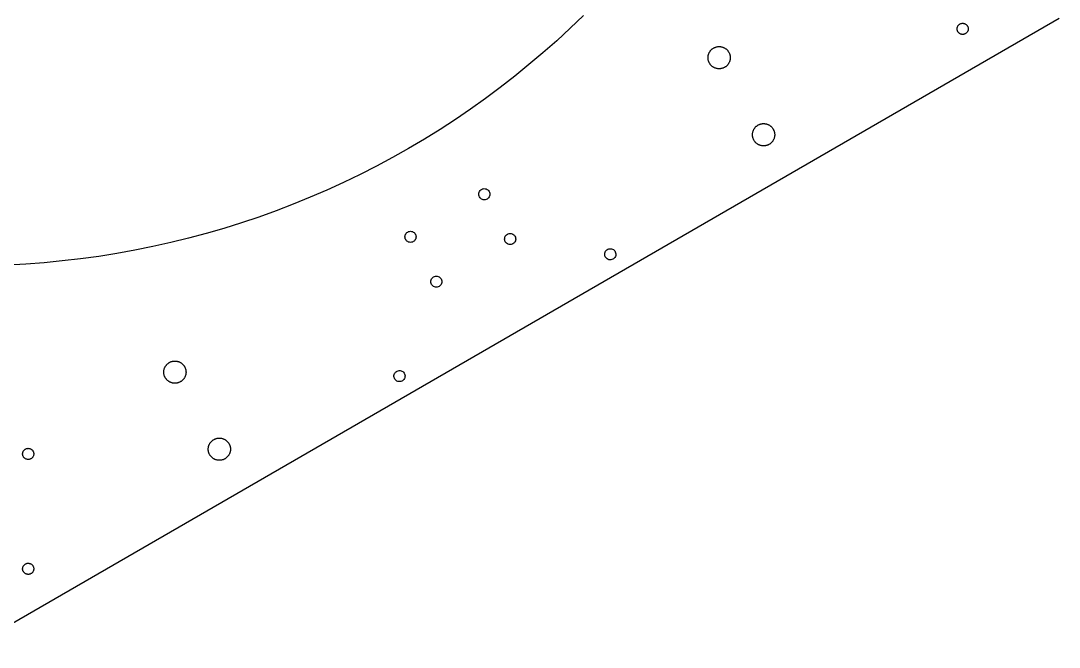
# Model space of a CAD drawing. Header units: metres. Extents: x 0 to 588, y -339 to 339.
# Drawn here: x 307.3 to 587.7, y -339.3 to -170.3 of the extents above; entities that cross this region are included whole.
import ezdxf

# ---------------------------------------------------------------- set-up
doc = ezdxf.new("R2010")
doc.units = ezdxf.units.M

msp = doc.modelspace()

# ---------------------------------------------------------------- linework, layer by layer
for p, q in [((293.835, -339.292), (587.671, -169.646)), ((459.243, -168.909), (455.67, -172.336)), ((561.326, -171.022), (561.45, -171.004)), ((561.45, -171.004), (561.576, -170.996)), ((561.576, -170.996), (561.701, -170.999)), ((561.701, -170.999), (561.826, -171.012)), ((455.67, -172.336), (452.025, -175.687)), ((560.107, -172.527), (560.11, -172.402)), ((560.112, -172.621), (560.107, -172.527)), ((560.11, -172.402), (560.123, -172.277)), ((560.128, -172.746), (560.112, -172.621)), ((560.123, -172.277), (560.147, -172.153)), ((560.147, -172.838), (560.128, -172.746)), ((560.147, -172.153), (560.181, -172.032)), ((560.181, -172.959), (560.147, -172.838)), ((560.181, -172.032), (560.224, -171.915)), ((560.224, -173.077), (560.181, -172.959)), ((560.224, -171.915), (560.278, -171.801)), ((560.278, -173.191), (560.224, -173.077)), ((560.278, -171.801), (560.341, -171.692)), ((560.341, -173.3), (560.278, -173.191)), ((560.341, -171.692), (560.412, -171.589)), ((560.394, -173.378), (560.341, -173.3)), ((560.472, -173.476), (560.394, -173.378)), ((560.412, -171.589), (560.472, -171.516)), ((560.472, -171.516), (560.558, -171.424)), ((560.558, -173.568), (560.472, -173.476)), ((560.558, -171.424), (560.651, -171.34)), ((560.651, -173.652), (560.558, -173.568)), ((560.651, -171.34), (560.751, -171.264)), ((560.751, -173.728), (560.651, -173.652)), ((560.751, -171.264), (560.857, -171.197)), ((560.83, -173.779), (560.751, -173.728)), ((560.94, -173.839), (560.83, -173.779)), ((560.857, -171.197), (560.968, -171.139)), ((560.968, -171.139), (561.084, -171.09)), ((561.084, -171.09), (561.204, -171.051)), ((561.204, -171.051), (561.326, -171.022)), ((561.826, -171.012), (561.95, -171.036)), ((561.95, -171.036), (562.071, -171.069)), ((562.071, -171.069), (562.188, -171.113)), ((562.188, -171.113), (562.302, -171.167)), ((562.302, -171.167), (562.411, -171.229)), ((562.411, -173.762), (562.302, -173.825)), ((562.411, -171.229), (562.514, -171.301)), ((562.514, -173.691), (562.411, -173.762)), ((562.514, -171.301), (562.611, -171.381)), ((562.587, -173.631), (562.514, -173.691)), ((562.679, -173.545), (562.587, -173.631)), ((562.611, -171.381), (562.701, -171.469)), ((562.763, -173.452), (562.679, -173.545)), ((562.701, -171.469), (562.783, -171.564)), ((562.839, -173.352), (562.763, -173.452)), ((562.783, -171.564), (562.839, -171.64)), ((562.839, -171.64), (562.906, -171.746)), ((562.906, -173.246), (562.839, -173.352)), ((562.906, -171.746), (562.964, -171.857)), ((562.964, -173.135), (562.906, -173.246)), ((562.964, -171.857), (563.013, -171.973)), ((563.013, -173.019), (562.964, -173.135)), ((563.013, -171.973), (563.052, -172.093)), ((563.052, -172.899), (563.013, -173.019)), ((563.052, -172.093), (563.081, -172.215)), ((563.081, -172.777), (563.052, -172.899)), ((563.081, -172.215), (563.099, -172.339)), ((563.095, -172.684), (563.081, -172.777)), ((563.106, -172.559), (563.095, -172.684)), ((563.099, -172.339), (563.106, -172.433)), ((563.106, -172.433), (563.106, -172.559)), ((452.025, -175.687), (448.311, -178.962)), ((561.055, -173.891), (560.94, -173.839)), ((561.174, -173.932), (561.055, -173.891)), ((561.295, -173.963), (561.174, -173.932)), ((561.419, -173.984), (561.295, -173.963)), ((561.544, -173.995), (561.419, -173.984)), ((561.67, -173.995), (561.544, -173.995)), ((561.701, -173.993), (561.67, -173.995)), ((561.826, -173.98), (561.701, -173.993)), ((561.95, -173.956), (561.826, -173.98)), ((562.071, -173.923), (561.95, -173.956)), ((562.188, -173.879), (562.071, -173.923)), ((562.302, -173.825), (562.188, -173.879)), ((448.311, -178.962), (444.529, -182.157)), ((492.973, -179.468), (493.009, -179.347)), ((493.009, -179.347), (493.05, -179.229)), ((493.05, -179.229), (493.096, -179.112)), ((493.096, -179.112), (493.148, -178.997)), ((493.148, -178.997), (493.203, -178.884)), ((493.203, -178.884), (493.264, -178.774)), ((493.264, -178.774), (493.329, -178.667)), ((493.329, -178.667), (493.399, -178.562)), ((493.399, -178.562), (493.472, -178.461)), ((493.472, -178.461), (493.55, -178.362)), ((493.55, -178.362), (493.633, -178.267)), ((493.633, -178.267), (493.719, -178.175)), ((493.719, -178.175), (493.808, -178.087)), ((493.808, -178.087), (493.902, -178.003)), ((493.902, -178.003), (493.999, -177.923)), ((493.999, -177.923), (494.099, -177.847)), ((494.099, -177.847), (494.202, -177.776)), ((494.202, -177.776), (494.308, -177.708)), ((494.308, -177.708), (494.417, -177.645)), ((494.417, -177.645), (494.528, -177.587)), ((494.528, -177.587), (494.642, -177.534)), ((494.642, -177.534), (494.758, -177.485)), ((494.758, -177.485), (494.875, -177.441)), ((494.875, -177.441), (494.995, -177.402)), ((494.995, -177.402), (495.116, -177.369)), ((495.116, -177.369), (495.238, -177.34)), ((495.238, -177.34), (495.362, -177.316)), ((495.362, -177.316), (495.486, -177.298)), ((495.486, -177.298), (495.611, -177.285)), ((495.611, -177.285), (495.736, -177.277)), ((495.736, -177.277), (495.862, -177.274)), ((495.862, -177.274), (495.988, -177.277)), ((495.988, -177.277), (496.113, -177.285)), ((496.113, -177.285), (496.238, -177.298)), ((496.238, -177.298), (496.362, -177.316)), ((496.362, -177.316), (496.486, -177.34)), ((496.486, -177.34), (496.608, -177.369)), ((496.608, -177.369), (496.729, -177.402)), ((496.729, -177.402), (496.849, -177.441)), ((496.849, -177.441), (496.966, -177.485)), ((496.966, -177.485), (497.082, -177.534)), ((497.082, -177.534), (497.196, -177.587)), ((497.196, -177.587), (497.307, -177.645)), ((497.307, -177.645), (497.416, -177.708)), ((497.416, -177.708), (497.522, -177.776)), ((497.522, -177.776), (497.625, -177.847)), ((497.625, -177.847), (497.725, -177.923)), ((497.725, -177.923), (497.822, -178.003)), ((497.822, -178.003), (497.916, -178.087)), ((497.916, -178.087), (498.005, -178.175)), ((498.005, -178.175), (498.091, -178.267)), ((498.091, -178.267), (498.174, -178.362)), ((498.174, -178.362), (498.252, -178.461)), ((498.252, -178.461), (498.325, -178.562)), ((498.325, -178.562), (498.395, -178.667)), ((498.395, -178.667), (498.46, -178.774)), ((498.46, -178.774), (498.521, -178.884)), ((498.521, -178.884), (498.577, -178.997)), ((498.577, -178.997), (498.628, -179.112)), ((498.628, -179.112), (498.674, -179.229)), ((498.674, -179.229), (498.715, -179.347)), ((498.715, -179.347), (498.752, -179.468)), ((444.529, -182.157), (440.681, -185.273)), ((492.863, -180.212), (492.868, -180.086)), ((492.863, -180.337), (492.863, -180.212)), ((492.868, -180.463), (492.863, -180.337)), ((492.868, -180.086), (492.878, -179.961)), ((492.878, -180.588), (492.868, -180.463)), ((492.878, -179.961), (492.894, -179.836)), ((492.894, -180.713), (492.878, -180.588)), ((492.894, -179.836), (492.915, -179.712)), ((492.915, -180.836), (492.894, -180.713)), ((492.915, -179.712), (492.941, -179.589)), ((492.941, -180.959), (492.915, -180.836)), ((492.941, -179.589), (492.973, -179.468)), ((492.973, -181.081), (492.941, -180.959)), ((493.009, -181.201), (492.973, -181.081)), ((493.05, -181.32), (493.009, -181.201)), ((493.096, -181.437), (493.05, -181.32)), ((493.148, -181.552), (493.096, -181.437)), ((493.203, -181.664), (493.148, -181.552)), ((493.264, -181.774), (493.203, -181.664)), ((493.329, -181.882), (493.264, -181.774)), ((493.399, -181.986), (493.329, -181.882)), ((493.472, -182.088), (493.399, -181.986)), ((493.55, -182.187), (493.472, -182.088)), ((493.633, -182.282), (493.55, -182.187)), ((498.174, -182.187), (498.091, -182.282)), ((498.252, -182.088), (498.174, -182.187)), ((498.325, -181.986), (498.252, -182.088)), ((498.395, -181.882), (498.325, -181.986)), ((498.46, -181.774), (498.395, -181.882)), ((498.521, -181.664), (498.46, -181.774)), ((498.577, -181.552), (498.521, -181.664)), ((498.628, -181.437), (498.577, -181.552)), ((498.674, -181.32), (498.628, -181.437)), ((498.715, -181.201), (498.674, -181.32)), ((498.752, -181.081), (498.715, -181.201)), ((498.752, -179.468), (498.783, -179.589)), ((498.783, -180.959), (498.752, -181.081)), ((498.783, -179.589), (498.809, -179.712)), ((498.809, -180.836), (498.783, -180.959)), ((498.809, -179.712), (498.83, -179.836)), ((498.83, -180.713), (498.809, -180.836)), ((498.83, -179.836), (498.846, -179.961)), ((498.846, -180.588), (498.83, -180.713)), ((498.846, -179.961), (498.856, -180.086)), ((498.856, -180.463), (498.846, -180.588)), ((498.856, -180.086), (498.861, -180.212)), ((498.861, -180.337), (498.856, -180.463)), ((498.861, -180.212), (498.861, -180.337)), ((493.719, -182.373), (493.633, -182.282)), ((493.808, -182.461), (493.719, -182.373)), ((493.902, -182.545), (493.808, -182.461)), ((493.999, -182.625), (493.902, -182.545)), ((494.099, -182.701), (493.999, -182.625)), ((494.202, -182.773), (494.099, -182.701)), ((494.308, -182.84), (494.202, -182.773)), ((494.417, -182.903), (494.308, -182.84)), ((494.528, -182.961), (494.417, -182.903)), ((494.642, -183.015), (494.528, -182.961)), ((494.758, -183.064), (494.642, -183.015)), ((494.875, -183.107), (494.758, -183.064)), ((494.995, -183.146), (494.875, -183.107)), ((495.116, -183.18), (494.995, -183.146)), ((495.238, -183.209), (495.116, -183.18)), ((495.362, -183.232), (495.238, -183.209)), ((495.486, -183.251), (495.362, -183.232)), ((495.611, -183.264), (495.486, -183.251)), ((495.736, -183.272), (495.611, -183.264)), ((495.862, -183.274), (495.736, -183.272)), ((495.988, -183.272), (495.862, -183.274)), ((496.113, -183.264), (495.988, -183.272)), ((496.238, -183.251), (496.113, -183.264)), ((496.362, -183.232), (496.238, -183.251)), ((496.486, -183.209), (496.362, -183.232)), ((496.608, -183.18), (496.486, -183.209)), ((496.729, -183.146), (496.608, -183.18)), ((496.849, -183.107), (496.729, -183.146)), ((496.966, -183.064), (496.849, -183.107)), ((497.082, -183.015), (496.966, -183.064)), ((497.196, -182.961), (497.082, -183.015)), ((497.307, -182.903), (497.196, -182.961)), ((497.416, -182.84), (497.307, -182.903)), ((497.522, -182.773), (497.416, -182.84)), ((497.625, -182.701), (497.522, -182.773)), ((497.725, -182.625), (497.625, -182.701)), ((497.822, -182.545), (497.725, -182.625)), ((497.916, -182.461), (497.822, -182.545)), ((498.005, -182.373), (497.916, -182.461)), ((498.091, -182.282), (498.005, -182.373)), ((440.681, -185.273), (436.769, -188.308)), ((436.769, -188.308), (432.794, -191.26)), ((432.794, -191.26), (428.758, -194.128)), ((428.758, -194.128), (424.663, -196.911)), ((424.663, -196.911), (420.51, -199.608)), ((505.633, -199.052), (505.719, -198.96)), ((505.719, -198.96), (505.808, -198.872)), ((505.808, -198.872), (505.902, -198.788)), ((505.902, -198.788), (505.999, -198.708)), ((505.999, -198.708), (506.099, -198.632)), ((506.099, -198.632), (506.202, -198.56)), ((506.202, -198.56), (506.308, -198.493)), ((506.308, -198.493), (506.417, -198.43)), ((506.417, -198.43), (506.528, -198.372)), ((506.528, -198.372), (506.642, -198.318)), ((506.642, -198.318), (506.758, -198.27)), ((506.758, -198.27), (506.875, -198.226)), ((506.875, -198.226), (506.995, -198.187)), ((506.995, -198.187), (507.116, -198.153)), ((507.116, -198.153), (507.238, -198.124)), ((507.238, -198.124), (507.362, -198.101)), ((507.362, -198.101), (507.486, -198.083)), ((507.486, -198.083), (507.611, -198.069)), ((507.611, -198.069), (507.736, -198.062)), ((507.736, -198.062), (507.862, -198.059)), ((507.862, -198.059), (507.988, -198.062)), ((507.988, -198.062), (508.113, -198.069)), ((508.113, -198.069), (508.238, -198.083)), ((508.238, -198.083), (508.362, -198.101)), ((508.362, -198.101), (508.486, -198.124)), ((508.486, -198.124), (508.608, -198.153)), ((508.608, -198.153), (508.729, -198.187)), ((508.729, -198.187), (508.849, -198.226)), ((508.849, -198.226), (508.966, -198.27)), ((508.966, -198.27), (509.082, -198.318)), ((509.082, -198.318), (509.196, -198.372)), ((509.196, -198.372), (509.307, -198.43)), ((509.307, -198.43), (509.416, -198.493)), ((509.416, -198.493), (509.522, -198.56)), ((509.522, -198.56), (509.625, -198.632)), ((509.625, -198.632), (509.725, -198.708)), ((509.725, -198.708), (509.822, -198.788)), ((509.822, -198.788), (509.916, -198.872)), ((509.916, -198.872), (510.005, -198.96)), ((510.005, -198.96), (510.091, -199.052)), ((420.51, -199.608), (416.302, -202.217)), ((504.863, -200.996), (504.868, -200.871)), ((504.863, -201.122), (504.863, -200.996)), ((504.868, -201.247), (504.863, -201.122)), ((504.868, -200.871), (504.878, -200.745)), ((504.878, -201.373), (504.868, -201.247)), ((504.878, -200.745), (504.894, -200.621)), ((504.894, -201.497), (504.878, -201.373)), ((504.894, -200.621), (504.915, -200.497)), ((504.915, -201.621), (504.894, -201.497)), ((504.915, -200.497), (504.941, -200.374)), ((504.941, -201.744), (504.915, -201.621)), ((504.941, -200.374), (504.973, -200.252)), ((504.973, -201.866), (504.941, -201.744)), ((504.973, -200.252), (505.009, -200.132)), ((505.009, -200.132), (505.05, -200.013)), ((505.05, -200.013), (505.096, -199.896)), ((505.096, -199.896), (505.148, -199.782)), ((505.148, -199.782), (505.203, -199.669)), ((505.203, -199.669), (505.264, -199.559)), ((505.264, -199.559), (505.329, -199.451)), ((505.329, -199.451), (505.399, -199.347)), ((505.399, -199.347), (505.472, -199.245)), ((505.472, -199.245), (505.55, -199.147)), ((505.55, -199.147), (505.633, -199.052)), ((510.091, -199.052), (510.174, -199.147)), ((510.174, -199.147), (510.252, -199.245)), ((510.252, -199.245), (510.325, -199.347)), ((510.325, -199.347), (510.395, -199.451)), ((510.395, -199.451), (510.46, -199.559)), ((510.46, -199.559), (510.521, -199.669)), ((510.521, -199.669), (510.577, -199.782)), ((510.577, -199.782), (510.628, -199.896)), ((510.628, -199.896), (510.674, -200.013)), ((510.674, -200.013), (510.715, -200.132)), ((510.715, -200.132), (510.752, -200.252)), ((510.752, -200.252), (510.783, -200.374)), ((510.783, -201.744), (510.752, -201.866)), ((510.783, -200.374), (510.809, -200.497)), ((510.809, -201.621), (510.783, -201.744)), ((510.809, -200.497), (510.83, -200.621)), ((510.83, -201.497), (510.809, -201.621)), ((510.83, -200.621), (510.846, -200.745)), ((510.846, -201.373), (510.83, -201.497)), ((510.846, -200.745), (510.856, -200.871)), ((510.856, -201.247), (510.846, -201.373)), ((510.856, -200.871), (510.861, -200.996)), ((510.861, -201.122), (510.856, -201.247)), ((510.861, -200.996), (510.861, -201.122)), ((416.302, -202.217), (412.041, -204.737)), ((505.009, -201.986), (504.973, -201.866)), ((505.05, -202.105), (505.009, -201.986)), ((505.096, -202.221), (505.05, -202.105)), ((505.148, -202.336), (505.096, -202.221)), ((505.203, -202.449), (505.148, -202.336)), ((505.264, -202.559), (505.203, -202.449)), ((505.329, -202.666), (505.264, -202.559)), ((505.399, -202.771), (505.329, -202.666)), ((505.472, -202.873), (505.399, -202.771)), ((505.55, -202.971), (505.472, -202.873)), ((505.633, -203.066), (505.55, -202.971)), ((505.719, -203.158), (505.633, -203.066)), ((505.808, -203.246), (505.719, -203.158)), ((505.902, -203.33), (505.808, -203.246)), ((505.999, -203.41), (505.902, -203.33)), ((506.099, -203.486), (505.999, -203.41)), ((506.202, -203.558), (506.099, -203.486)), ((506.308, -203.625), (506.202, -203.558)), ((506.417, -203.688), (506.308, -203.625)), ((506.528, -203.746), (506.417, -203.688)), ((506.642, -203.8), (506.528, -203.746)), ((506.758, -203.848), (506.642, -203.8)), ((506.875, -203.892), (506.758, -203.848)), ((506.995, -203.931), (506.875, -203.892)), ((507.116, -203.965), (506.995, -203.931)), ((507.238, -203.993), (507.116, -203.965)), ((507.362, -204.017), (507.238, -203.993)), ((507.486, -204.035), (507.362, -204.017)), ((507.611, -204.048), (507.486, -204.035)), ((507.736, -204.056), (507.611, -204.048)), ((507.862, -204.059), (507.736, -204.056)), ((507.988, -204.056), (507.862, -204.059)), ((508.113, -204.048), (507.988, -204.056)), ((508.238, -204.035), (508.113, -204.048)), ((508.362, -204.017), (508.238, -204.035)), ((508.486, -203.993), (508.362, -204.017)), ((508.608, -203.965), (508.486, -203.993)), ((508.729, -203.931), (508.608, -203.965)), ((508.849, -203.892), (508.729, -203.931)), ((508.966, -203.848), (508.849, -203.892)), ((509.082, -203.8), (508.966, -203.848)), ((509.196, -203.746), (509.082, -203.8)), ((509.307, -203.688), (509.196, -203.746)), ((509.416, -203.625), (509.307, -203.688)), ((509.522, -203.558), (509.416, -203.625)), ((509.625, -203.486), (509.522, -203.558)), ((509.725, -203.41), (509.625, -203.486)), ((509.822, -203.33), (509.725, -203.41)), ((509.916, -203.246), (509.822, -203.33)), ((510.005, -203.158), (509.916, -203.246)), ((510.091, -203.066), (510.005, -203.158)), ((510.174, -202.971), (510.091, -203.066)), ((510.252, -202.873), (510.174, -202.971)), ((510.325, -202.771), (510.252, -202.873)), ((510.395, -202.666), (510.325, -202.771)), ((510.46, -202.559), (510.395, -202.666)), ((510.521, -202.449), (510.46, -202.559)), ((510.577, -202.336), (510.521, -202.449)), ((510.628, -202.221), (510.577, -202.336)), ((510.674, -202.105), (510.628, -202.221)), ((510.715, -201.986), (510.674, -202.105)), ((510.752, -201.866), (510.715, -201.986)), ((407.727, -207.168), (403.363, -209.508)), ((412.041, -204.737), (407.727, -207.168)), ((403.363, -209.508), (398.952, -211.756)), ((398.952, -211.756), (394.494, -213.911)), ((394.494, -213.911), (389.992, -215.972)), ((431.493, -215.951), (431.707, -215.801)), ((431.707, -215.801), (431.944, -215.691)), ((431.944, -215.691), (432.197, -215.623)), ((432.197, -215.623), (432.457, -215.6)), ((432.457, -215.6), (432.718, -215.623)), ((432.718, -215.623), (432.97, -215.691)), ((432.97, -215.691), (433.207, -215.801)), ((433.207, -215.801), (433.422, -215.951)), ((385.448, -217.938), (380.864, -219.809)), ((389.992, -215.972), (385.448, -217.938)), ((430.957, -217.1), (430.98, -216.84)), ((430.98, -217.361), (430.957, -217.1)), ((430.98, -216.84), (431.048, -216.587)), ((431.048, -217.613), (430.98, -217.361)), ((431.048, -216.587), (431.158, -216.35)), ((431.158, -217.85), (431.048, -217.613)), ((431.158, -216.35), (431.308, -216.136)), ((431.308, -218.065), (431.158, -217.85)), ((431.308, -216.136), (431.493, -215.951)), ((431.493, -218.249), (431.308, -218.065)), ((431.707, -218.399), (431.493, -218.249)), ((431.944, -218.51), (431.707, -218.399)), ((432.197, -218.578), (431.944, -218.51)), ((432.457, -218.6), (432.197, -218.578)), ((432.718, -218.578), (432.457, -218.6)), ((432.97, -218.51), (432.718, -218.578)), ((433.207, -218.399), (432.97, -218.51)), ((433.422, -218.249), (433.207, -218.399)), ((433.422, -215.951), (433.607, -216.136)), ((433.607, -218.065), (433.422, -218.249)), ((433.607, -216.136), (433.757, -216.35)), ((433.757, -217.85), (433.607, -218.065)), ((433.757, -216.35), (433.867, -216.587)), ((433.867, -217.613), (433.757, -217.85)), ((433.867, -216.587), (433.935, -216.84)), ((433.935, -217.361), (433.867, -217.613)), ((433.935, -216.84), (433.957, -217.1)), ((433.957, -217.1), (433.935, -217.361)), ((380.864, -219.809), (376.242, -221.583)), ((371.583, -223.26), (366.89, -224.84)), ((376.242, -221.583), (371.583, -223.26)), ((362.166, -226.32), (357.411, -227.702)), ((366.89, -224.84), (362.166, -226.32)), ((352.628, -228.983), (347.82, -230.164)), ((357.411, -227.702), (352.628, -228.983)), ((411.039, -228.6), (411.062, -228.34)), ((411.062, -228.861), (411.039, -228.6)), ((411.062, -228.34), (411.129, -228.087)), ((411.129, -229.113), (411.062, -228.861)), ((411.129, -228.087), (411.24, -227.85)), ((411.24, -229.35), (411.129, -229.113)), ((411.24, -227.85), (411.39, -227.636)), ((411.39, -229.565), (411.24, -229.35)), ((411.39, -227.636), (411.575, -227.451)), ((411.575, -229.749), (411.39, -229.565)), ((411.575, -227.451), (411.789, -227.301)), ((411.789, -229.899), (411.575, -229.749)), ((411.789, -227.301), (412.026, -227.191)), ((412.026, -227.191), (412.278, -227.123)), ((412.278, -227.123), (412.539, -227.1)), ((412.539, -227.1), (412.799, -227.123)), ((412.799, -227.123), (413.052, -227.191)), ((413.052, -227.191), (413.289, -227.301)), ((413.289, -227.301), (413.503, -227.451)), ((413.503, -229.749), (413.289, -229.899)), ((413.503, -227.451), (413.688, -227.636)), ((413.688, -229.565), (413.503, -229.749)), ((413.688, -227.636), (413.838, -227.85)), ((413.838, -229.35), (413.688, -229.565)), ((413.838, -227.85), (413.948, -228.087)), ((413.948, -229.113), (413.838, -229.35)), ((413.948, -228.087), (414.016, -228.34)), ((414.016, -228.861), (413.948, -229.113)), ((414.016, -228.34), (414.039, -228.6)), ((414.039, -228.6), (414.016, -228.861)), ((437.942, -229.199), (437.965, -228.938)), ((437.965, -229.459), (437.942, -229.199)), ((437.965, -228.938), (438.033, -228.686)), ((438.033, -229.712), (437.965, -229.459)), ((438.033, -228.686), (438.143, -228.449)), ((438.143, -229.949), (438.033, -229.712)), ((438.143, -228.449), (438.293, -228.235)), ((438.293, -228.235), (438.478, -228.05)), ((438.478, -228.05), (438.692, -227.9)), ((438.692, -227.9), (438.929, -227.789)), ((438.929, -227.789), (439.182, -227.722)), ((439.182, -227.722), (439.442, -227.699)), ((439.442, -227.699), (439.703, -227.722)), ((439.703, -227.722), (439.955, -227.789)), ((439.955, -227.789), (440.192, -227.9)), ((440.192, -227.9), (440.407, -228.05)), ((440.407, -228.05), (440.592, -228.235)), ((440.592, -228.235), (440.741, -228.449)), ((440.741, -228.449), (440.852, -228.686)), ((440.852, -229.712), (440.741, -229.949)), ((440.852, -228.686), (440.92, -228.938)), ((440.92, -229.459), (440.852, -229.712)), ((440.92, -228.938), (440.942, -229.199)), ((440.942, -229.199), (440.92, -229.459)), ((338.134, -232.223), (333.261, -233.1)), ((342.988, -231.244), (338.134, -232.223)), ((347.82, -230.164), (342.988, -231.244)), ((412.026, -230.01), (411.789, -229.899)), ((412.278, -230.078), (412.026, -230.01)), ((412.539, -230.1), (412.278, -230.078)), ((412.799, -230.078), (412.539, -230.1)), ((413.052, -230.01), (412.799, -230.078)), ((413.289, -229.899), (413.052, -230.01)), ((438.293, -230.163), (438.143, -229.949)), ((438.478, -230.348), (438.293, -230.163)), ((438.692, -230.498), (438.478, -230.348)), ((438.929, -230.608), (438.692, -230.498)), ((439.182, -230.676), (438.929, -230.608)), ((439.442, -230.699), (439.182, -230.676)), ((439.703, -230.676), (439.442, -230.699)), ((439.955, -230.608), (439.703, -230.676)), ((440.192, -230.498), (439.955, -230.608)), ((440.407, -230.348), (440.192, -230.498)), ((440.592, -230.163), (440.407, -230.348)), ((440.741, -229.949), (440.592, -230.163)), ((465.099, -232.71), (465.223, -232.48)), ((465.223, -232.48), (465.386, -232.275)), ((465.386, -232.275), (465.582, -232.102)), ((465.582, -232.102), (465.805, -231.965)), ((465.805, -231.965), (466.048, -231.87)), ((466.048, -231.87), (466.304, -231.817)), ((466.304, -231.817), (466.566, -231.811)), ((466.566, -231.811), (466.824, -231.849)), ((466.824, -231.849), (467.072, -231.932)), ((467.072, -231.932), (467.302, -232.057)), ((467.302, -232.057), (467.507, -232.22)), ((467.507, -232.22), (467.68, -232.416)), ((467.68, -232.416), (467.816, -232.638)), ((467.816, -232.638), (467.912, -232.882)), ((318.547, -235.115), (313.618, -235.581)), ((323.466, -234.546), (318.547, -235.115)), ((328.371, -233.874), (323.466, -234.546)), ((333.261, -233.1), (328.371, -233.874)), ((464.977, -233.216), (465.016, -232.958)), ((464.984, -233.478), (464.977, -233.216)), ((465.036, -233.734), (464.984, -233.478)), ((465.016, -232.958), (465.099, -232.71)), ((465.132, -233.977), (465.036, -233.734)), ((465.268, -234.2), (465.132, -233.977)), ((465.442, -234.396), (465.268, -234.2)), ((465.646, -234.559), (465.442, -234.396)), ((465.876, -234.683), (465.646, -234.559)), ((466.124, -234.766), (465.876, -234.683)), ((466.383, -234.805), (466.124, -234.766)), ((466.644, -234.798), (466.383, -234.805)), ((466.9, -234.746), (466.644, -234.798)), ((467.143, -234.65), (466.9, -234.746)), ((467.366, -234.514), (467.143, -234.65)), ((467.562, -234.34), (467.366, -234.514)), ((467.725, -234.136), (467.562, -234.34)), ((467.85, -233.906), (467.725, -234.136)), ((467.933, -233.658), (467.85, -233.906)), ((467.912, -232.882), (467.964, -233.138)), ((467.971, -233.399), (467.933, -233.658)), ((467.964, -233.138), (467.971, -233.399)), ((308.68, -235.944), (303.735, -236.203)), ((313.618, -235.581), (308.68, -235.944)), ((418.024, -240.699), (418.047, -240.438)), ((418.047, -240.959), (418.024, -240.699)), ((418.047, -240.438), (418.114, -240.186)), ((418.114, -241.212), (418.047, -240.959)), ((418.114, -240.186), (418.225, -239.949)), ((418.225, -239.949), (418.375, -239.735)), ((418.375, -239.735), (418.56, -239.55)), ((418.56, -239.55), (418.774, -239.4)), ((418.774, -239.4), (419.011, -239.289)), ((419.011, -239.289), (419.263, -239.222)), ((419.263, -239.222), (419.524, -239.199)), ((419.524, -239.199), (419.784, -239.222)), ((419.784, -239.222), (420.037, -239.289)), ((420.037, -239.289), (420.274, -239.4)), ((420.274, -239.4), (420.488, -239.55)), ((420.488, -239.55), (420.673, -239.735)), ((420.673, -239.735), (420.823, -239.949)), ((420.823, -239.949), (420.933, -240.186)), ((420.933, -240.186), (421.001, -240.438)), ((421.001, -240.959), (420.933, -241.212)), ((421.001, -240.438), (421.024, -240.699)), ((421.024, -240.699), (421.001, -240.959)), ((418.225, -241.449), (418.114, -241.212)), ((418.375, -241.663), (418.225, -241.449)), ((418.56, -241.848), (418.375, -241.663)), ((418.774, -241.998), (418.56, -241.848)), ((419.011, -242.108), (418.774, -241.998)), ((419.263, -242.176), (419.011, -242.108)), ((419.524, -242.199), (419.263, -242.176)), ((419.784, -242.176), (419.524, -242.199)), ((420.037, -242.108), (419.784, -242.176)), ((420.274, -241.998), (420.037, -242.108)), ((420.488, -241.848), (420.274, -241.998)), ((420.673, -241.663), (420.488, -241.848)), ((420.823, -241.449), (420.673, -241.663)), ((420.933, -241.212), (420.823, -241.449)), ((346.346, -263.597), (346.411, -263.49)), ((346.411, -263.49), (346.481, -263.385)), ((346.481, -263.385), (346.555, -263.284)), ((346.555, -263.284), (346.633, -263.185)), ((346.633, -263.185), (346.715, -263.09)), ((346.715, -263.09), (346.801, -262.998)), ((346.801, -262.998), (346.891, -262.91)), ((346.891, -262.91), (346.984, -262.826)), ((346.984, -262.826), (347.081, -262.746)), ((347.081, -262.746), (347.181, -262.67)), ((347.181, -262.67), (347.284, -262.599)), ((347.284, -262.599), (347.39, -262.531)), ((347.39, -262.531), (347.499, -262.468)), ((347.499, -262.468), (347.61, -262.41)), ((347.61, -262.41), (347.724, -262.357)), ((347.724, -262.357), (347.84, -262.308)), ((347.84, -262.308), (347.958, -262.264)), ((347.958, -262.264), (348.077, -262.225)), ((348.077, -262.225), (348.198, -262.192)), ((348.198, -262.192), (348.321, -262.163)), ((348.321, -262.163), (348.444, -262.139)), ((348.444, -262.139), (348.568, -262.121)), ((348.568, -262.121), (348.693, -262.108)), ((348.693, -262.108), (348.819, -262.1)), ((348.819, -262.1), (348.944, -262.097)), ((348.944, -262.097), (349.07, -262.1)), ((349.07, -262.1), (349.195, -262.108)), ((349.195, -262.108), (349.32, -262.121)), ((349.32, -262.121), (349.445, -262.139)), ((349.445, -262.139), (349.568, -262.163)), ((349.568, -262.163), (349.69, -262.192)), ((349.69, -262.192), (349.811, -262.225)), ((349.811, -262.225), (349.931, -262.264)), ((349.931, -262.264), (350.049, -262.308)), ((350.049, -262.308), (350.165, -262.357)), ((350.165, -262.357), (350.278, -262.41)), ((350.278, -262.41), (350.39, -262.468)), ((350.39, -262.468), (350.498, -262.531)), ((350.498, -262.531), (350.604, -262.599)), ((350.604, -262.599), (350.708, -262.67)), ((350.708, -262.67), (350.808, -262.746)), ((350.808, -262.746), (350.905, -262.826)), ((350.905, -262.826), (350.998, -262.91)), ((350.998, -262.91), (351.088, -262.998)), ((351.088, -262.998), (351.174, -263.09)), ((351.174, -263.09), (351.256, -263.185)), ((351.256, -263.185), (351.334, -263.284)), ((351.334, -263.284), (351.408, -263.385)), ((351.408, -263.385), (351.477, -263.49)), ((351.477, -263.49), (351.542, -263.597)), ((345.945, -265.034), (345.95, -264.909)), ((345.945, -265.16), (345.945, -265.034)), ((345.95, -265.286), (345.945, -265.16)), ((345.95, -264.909), (345.961, -264.784)), ((345.961, -265.411), (345.95, -265.286)), ((345.961, -264.784), (345.976, -264.659)), ((345.976, -265.536), (345.961, -265.411)), ((345.976, -264.659), (345.997, -264.535)), ((345.997, -265.659), (345.976, -265.536)), ((345.997, -264.535), (346.024, -264.412)), ((346.024, -265.782), (345.997, -265.659)), ((346.024, -264.412), (346.055, -264.291)), ((346.055, -265.904), (346.024, -265.782)), ((346.055, -264.291), (346.091, -264.17)), ((346.091, -266.024), (346.055, -265.904)), ((346.091, -264.17), (346.132, -264.052)), ((346.132, -266.143), (346.091, -266.024)), ((346.132, -264.052), (346.179, -263.935)), ((346.179, -266.26), (346.132, -266.143)), ((346.179, -263.935), (346.23, -263.82)), ((346.23, -266.375), (346.179, -266.26)), ((346.23, -263.82), (346.286, -263.707)), ((346.286, -263.707), (346.346, -263.597)), ((351.542, -263.597), (351.603, -263.707)), ((351.603, -263.707), (351.659, -263.82)), ((351.659, -263.82), (351.71, -263.935)), ((351.71, -266.26), (351.659, -266.375)), ((351.71, -263.935), (351.756, -264.052)), ((351.756, -266.143), (351.71, -266.26)), ((351.756, -264.052), (351.797, -264.17)), ((351.797, -266.024), (351.756, -266.143)), ((351.797, -264.17), (351.834, -264.291)), ((351.834, -265.904), (351.797, -266.024)), ((351.834, -264.291), (351.865, -264.412)), ((351.865, -265.782), (351.834, -265.904)), ((351.865, -264.412), (351.891, -264.535)), ((351.891, -265.659), (351.865, -265.782)), ((351.891, -264.535), (351.912, -264.659)), ((351.912, -265.536), (351.891, -265.659)), ((351.912, -264.659), (351.928, -264.784)), ((351.928, -265.411), (351.912, -265.536)), ((351.928, -264.784), (351.938, -264.909)), ((351.938, -265.286), (351.928, -265.411)), ((351.938, -264.909), (351.944, -265.034)), ((351.944, -265.16), (351.938, -265.286)), ((351.944, -265.034), (351.944, -265.16)), ((408.069, -266.255), (408.076, -265.994)), ((408.108, -266.513), (408.069, -266.255)), ((408.076, -265.994), (408.128, -265.737)), ((408.128, -265.737), (408.224, -265.494)), ((408.224, -265.494), (408.361, -265.271)), ((408.361, -265.271), (408.534, -265.075)), ((408.534, -265.075), (408.739, -264.913)), ((408.739, -264.913), (408.968, -264.788)), ((408.968, -264.788), (409.216, -264.705)), ((409.216, -264.705), (409.475, -264.666)), ((409.475, -264.666), (409.736, -264.673)), ((409.736, -264.673), (409.993, -264.725)), ((409.993, -264.725), (410.236, -264.821)), ((410.236, -264.821), (410.459, -264.958)), ((410.459, -264.958), (410.655, -265.131)), ((410.655, -265.131), (410.817, -265.335)), ((410.817, -265.335), (410.942, -265.565)), ((410.942, -265.565), (411.025, -265.813)), ((411.025, -265.813), (411.064, -266.072)), ((411.064, -266.072), (411.057, -266.333)), ((346.286, -266.487), (346.23, -266.375)), ((346.346, -266.597), (346.286, -266.487)), ((346.411, -266.705), (346.346, -266.597)), ((346.481, -266.809), (346.411, -266.705)), ((346.555, -266.911), (346.481, -266.809)), ((346.633, -267.01), (346.555, -266.911)), ((346.715, -267.105), (346.633, -267.01)), ((346.801, -267.196), (346.715, -267.105)), ((346.891, -267.284), (346.801, -267.196)), ((346.984, -267.368), (346.891, -267.284)), ((347.081, -267.448), (346.984, -267.368)), ((347.181, -267.524), (347.081, -267.448)), ((347.284, -267.596), (347.181, -267.524)), ((347.39, -267.663), (347.284, -267.596)), ((347.499, -267.726), (347.39, -267.663)), ((347.61, -267.784), (347.499, -267.726)), ((347.724, -267.838), (347.61, -267.784)), ((347.84, -267.887), (347.724, -267.838)), ((347.958, -267.93), (347.84, -267.887)), ((348.077, -267.969), (347.958, -267.93)), ((348.198, -268.003), (348.077, -267.969)), ((348.321, -268.032), (348.198, -268.003)), ((348.444, -268.055), (348.321, -268.032)), ((348.568, -268.074), (348.444, -268.055)), ((348.693, -268.087), (348.568, -268.074)), ((348.819, -268.095), (348.693, -268.087)), ((348.944, -268.097), (348.819, -268.095)), ((349.07, -268.095), (348.944, -268.097)), ((349.195, -268.087), (349.07, -268.095)), ((349.32, -268.074), (349.195, -268.087)), ((349.445, -268.055), (349.32, -268.074)), ((349.568, -268.032), (349.445, -268.055)), ((349.69, -268.003), (349.568, -268.032)), ((349.811, -267.969), (349.69, -268.003)), ((349.931, -267.93), (349.811, -267.969)), ((350.049, -267.887), (349.931, -267.93)), ((350.165, -267.838), (350.049, -267.887)), ((350.278, -267.784), (350.165, -267.838)), ((350.39, -267.726), (350.278, -267.784)), ((350.498, -267.663), (350.39, -267.726)), ((350.604, -267.596), (350.498, -267.663)), ((350.708, -267.524), (350.604, -267.596)), ((350.808, -267.448), (350.708, -267.524)), ((350.905, -267.368), (350.808, -267.448)), ((350.998, -267.284), (350.905, -267.368)), ((351.088, -267.196), (350.998, -267.284)), ((351.174, -267.105), (351.088, -267.196)), ((351.256, -267.01), (351.174, -267.105)), ((351.334, -266.911), (351.256, -267.01)), ((351.408, -266.809), (351.334, -266.911)), ((351.477, -266.705), (351.408, -266.809)), ((351.542, -266.597), (351.477, -266.705)), ((351.603, -266.487), (351.542, -266.597)), ((351.659, -266.375), (351.603, -266.487)), ((408.191, -266.761), (408.108, -266.513)), ((408.316, -266.991), (408.191, -266.761)), ((408.478, -267.196), (408.316, -266.991)), ((408.674, -267.369), (408.478, -267.196)), ((408.897, -267.506), (408.674, -267.369)), ((409.141, -267.602), (408.897, -267.506)), ((409.397, -267.654), (409.141, -267.602)), ((409.658, -267.661), (409.397, -267.654)), ((409.917, -267.622), (409.658, -267.661)), ((410.165, -267.539), (409.917, -267.622)), ((410.394, -267.414), (410.165, -267.539)), ((410.599, -267.251), (410.394, -267.414)), ((410.772, -267.056), (410.599, -267.251)), ((410.909, -266.833), (410.772, -267.056)), ((411.005, -266.589), (410.909, -266.833)), ((411.057, -266.333), (411.005, -266.589)), ((359.724, -283.141), (359.84, -283.093)), ((359.84, -283.093), (359.958, -283.049)), ((359.958, -283.049), (360.077, -283.01)), ((360.077, -283.01), (360.198, -282.976)), ((360.198, -282.976), (360.321, -282.947)), ((360.321, -282.947), (360.444, -282.924)), ((360.444, -282.924), (360.568, -282.906)), ((360.568, -282.906), (360.693, -282.892)), ((360.693, -282.892), (360.819, -282.885)), ((360.819, -282.885), (360.944, -282.882)), ((360.944, -282.882), (361.07, -282.885)), ((361.07, -282.885), (361.195, -282.892)), ((361.195, -282.892), (361.32, -282.906)), ((361.32, -282.906), (361.445, -282.924)), ((361.445, -282.924), (361.568, -282.947)), ((361.568, -282.947), (361.69, -282.976)), ((361.69, -282.976), (361.811, -283.01)), ((361.811, -283.01), (361.931, -283.049)), ((361.931, -283.049), (362.049, -283.093)), ((362.049, -283.093), (362.165, -283.141)), ((308.404, -285.969), (308.505, -285.896)), ((308.505, -285.896), (308.613, -285.831)), ((308.613, -285.831), (308.725, -285.775)), ((308.725, -285.775), (308.842, -285.728)), ((308.842, -285.728), (308.962, -285.692)), ((308.962, -285.692), (309.085, -285.666)), ((309.085, -285.666), (309.21, -285.65)), ((309.21, -285.65), (309.335, -285.645)), ((309.335, -285.645), (309.43, -285.648)), ((309.43, -285.648), (309.555, -285.661)), ((309.555, -285.661), (309.647, -285.678)), ((309.647, -285.678), (309.769, -285.709)), ((309.769, -285.709), (309.888, -285.75)), ((309.888, -285.75), (310.002, -285.801)), ((310.002, -285.801), (310.112, -285.862)), ((310.112, -285.862), (310.217, -285.932)), ((310.217, -285.932), (310.316, -286.01)), ((357.945, -285.819), (357.95, -285.694)), ((357.945, -285.945), (357.945, -285.819)), ((357.95, -285.694), (357.961, -285.568)), ((357.961, -285.568), (357.976, -285.444)), ((357.976, -285.444), (357.997, -285.32)), ((357.997, -285.32), (358.024, -285.197)), ((358.024, -285.197), (358.055, -285.075)), ((358.055, -285.075), (358.091, -284.955)), ((358.091, -284.955), (358.132, -284.836)), ((358.132, -284.836), (358.179, -284.719)), ((358.179, -284.719), (358.23, -284.605)), ((358.23, -284.605), (358.286, -284.492)), ((358.286, -284.492), (358.346, -284.382)), ((358.346, -284.382), (358.411, -284.274)), ((358.411, -284.274), (358.481, -284.17)), ((358.481, -284.17), (358.555, -284.068)), ((358.555, -284.068), (358.633, -283.97)), ((358.633, -283.97), (358.715, -283.875)), ((358.715, -283.875), (358.801, -283.783)), ((358.801, -283.783), (358.891, -283.695)), ((358.891, -283.695), (358.984, -283.611)), ((358.984, -283.611), (359.081, -283.531)), ((359.081, -283.531), (359.181, -283.455)), ((359.181, -283.455), (359.284, -283.383)), ((359.284, -283.383), (359.39, -283.316)), ((359.39, -283.316), (359.499, -283.253)), ((359.499, -283.253), (359.61, -283.195)), ((359.61, -283.195), (359.724, -283.141)), ((362.165, -283.141), (362.278, -283.195)), ((362.278, -283.195), (362.39, -283.253)), ((362.39, -283.253), (362.498, -283.316)), ((362.498, -283.316), (362.604, -283.383)), ((362.604, -283.383), (362.708, -283.455)), ((362.708, -283.455), (362.808, -283.531)), ((362.808, -283.531), (362.905, -283.611)), ((362.905, -283.611), (362.998, -283.695)), ((362.998, -283.695), (363.088, -283.783)), ((363.088, -283.783), (363.174, -283.875)), ((363.174, -283.875), (363.256, -283.97)), ((363.256, -283.97), (363.334, -284.068)), ((363.334, -284.068), (363.408, -284.17)), ((363.408, -284.17), (363.477, -284.274)), ((363.477, -284.274), (363.542, -284.382)), ((363.542, -284.382), (363.603, -284.492)), ((363.603, -284.492), (363.659, -284.605)), ((363.659, -284.605), (363.71, -284.719)), ((363.71, -284.719), (363.756, -284.836)), ((363.756, -284.836), (363.797, -284.955)), ((363.797, -284.955), (363.834, -285.075)), ((363.834, -285.075), (363.865, -285.197)), ((363.865, -285.197), (363.891, -285.32)), ((363.891, -285.32), (363.912, -285.444)), ((363.912, -285.444), (363.928, -285.568)), ((363.928, -285.568), (363.938, -285.694)), ((363.938, -285.694), (363.944, -285.819)), ((363.944, -285.819), (363.944, -285.945)), ((307.836, -287.176), (307.838, -287.051)), ((307.844, -287.302), (307.836, -287.176)), ((307.838, -287.051), (307.852, -286.926)), ((307.862, -287.426), (307.844, -287.302)), ((307.852, -286.926), (307.875, -286.803)), ((307.891, -287.548), (307.862, -287.426)), ((307.875, -286.803), (307.909, -286.682)), ((307.93, -287.668), (307.891, -287.548)), ((307.909, -286.682), (307.953, -286.564)), ((307.978, -287.784), (307.93, -287.668)), ((307.953, -286.564), (308.006, -286.45)), ((308.036, -287.895), (307.978, -287.784)), ((308.006, -286.45), (308.069, -286.341)), ((308.104, -288.001), (308.036, -287.895)), ((308.069, -286.341), (308.141, -286.238)), ((308.18, -288.101), (308.104, -288.001)), ((308.141, -286.238), (308.221, -286.141)), ((308.242, -288.172), (308.18, -288.101)), ((308.221, -286.141), (308.309, -286.052)), ((308.332, -288.26), (308.242, -288.172)), ((308.309, -286.052), (308.404, -285.969)), ((308.429, -288.34), (308.332, -288.26)), ((308.532, -288.412), (308.429, -288.34)), ((308.641, -288.474), (308.532, -288.412)), ((308.754, -288.528), (308.641, -288.474)), ((308.872, -288.572), (308.754, -288.528)), ((308.993, -288.605), (308.872, -288.572)), ((309.116, -288.629), (308.993, -288.605)), ((309.241, -288.642), (309.116, -288.629)), ((309.367, -288.645), (309.241, -288.642)), ((309.492, -288.637), (309.367, -288.645)), ((309.617, -288.618), (309.492, -288.637)), ((309.739, -288.59), (309.617, -288.618)), ((309.858, -288.551), (309.739, -288.59)), ((309.974, -288.502), (309.858, -288.551)), ((310.085, -288.444), (309.974, -288.502)), ((310.191, -288.377), (310.085, -288.444)), ((310.292, -288.301), (310.191, -288.377)), ((310.385, -288.217), (310.292, -288.301)), ((310.316, -286.01), (310.407, -286.096)), ((310.471, -288.125), (310.385, -288.217)), ((310.407, -286.096), (310.471, -286.165)), ((310.471, -286.165), (310.549, -286.263)), ((310.549, -288.027), (310.471, -288.125)), ((310.549, -286.263), (310.618, -286.368)), ((310.618, -287.922), (310.549, -288.027)), ((310.618, -286.368), (310.679, -286.478)), ((310.679, -287.812), (310.618, -287.922)), ((310.679, -286.478), (310.73, -286.593)), ((310.73, -287.697), (310.679, -287.812)), ((310.73, -286.593), (310.771, -286.711)), ((310.771, -287.579), (310.73, -287.697)), ((310.771, -286.711), (310.803, -286.833)), ((310.803, -287.457), (310.771, -287.579)), ((310.803, -286.833), (310.824, -286.957)), ((310.824, -287.333), (310.803, -287.457)), ((310.824, -286.957), (310.834, -287.082)), ((310.834, -287.208), (310.824, -287.333)), ((310.834, -287.082), (310.834, -287.208)), ((357.95, -286.07), (357.945, -285.945)), ((357.961, -286.196), (357.95, -286.07)), ((357.976, -286.32), (357.961, -286.196)), ((357.997, -286.444), (357.976, -286.32)), ((358.024, -286.567), (357.997, -286.444)), ((358.055, -286.689), (358.024, -286.567)), ((358.091, -286.809), (358.055, -286.689)), ((358.132, -286.928), (358.091, -286.809)), ((358.179, -287.044), (358.132, -286.928)), ((358.23, -287.159), (358.179, -287.044)), ((358.286, -287.272), (358.23, -287.159)), ((358.346, -287.382), (358.286, -287.272)), ((358.411, -287.489), (358.346, -287.382)), ((358.481, -287.594), (358.411, -287.489)), ((358.555, -287.696), (358.481, -287.594)), ((358.633, -287.794), (358.555, -287.696)), ((358.715, -287.889), (358.633, -287.794)), ((358.801, -287.981), (358.715, -287.889)), ((358.891, -288.069), (358.801, -287.981)), ((358.984, -288.153), (358.891, -288.069)), ((359.081, -288.233), (358.984, -288.153)), ((359.181, -288.309), (359.081, -288.233)), ((359.284, -288.381), (359.181, -288.309)), ((359.39, -288.448), (359.284, -288.381)), ((359.499, -288.511), (359.39, -288.448)), ((359.61, -288.569), (359.499, -288.511)), ((359.724, -288.623), (359.61, -288.569)), ((359.84, -288.671), (359.724, -288.623)), ((359.958, -288.715), (359.84, -288.671)), ((360.077, -288.754), (359.958, -288.715)), ((361.931, -288.715), (361.811, -288.754)), ((362.049, -288.671), (361.931, -288.715)), ((362.165, -288.623), (362.049, -288.671)), ((362.278, -288.569), (362.165, -288.623)), ((362.39, -288.511), (362.278, -288.569)), ((362.498, -288.448), (362.39, -288.511)), ((362.604, -288.381), (362.498, -288.448)), ((362.708, -288.309), (362.604, -288.381)), ((362.808, -288.233), (362.708, -288.309)), ((362.905, -288.153), (362.808, -288.233)), ((362.998, -288.069), (362.905, -288.153)), ((363.088, -287.981), (362.998, -288.069)), ((363.174, -287.889), (363.088, -287.981)), ((363.256, -287.794), (363.174, -287.889)), ((363.334, -287.696), (363.256, -287.794)), ((363.408, -287.594), (363.334, -287.696)), ((363.477, -287.489), (363.408, -287.594)), ((363.542, -287.382), (363.477, -287.489)), ((363.603, -287.272), (363.542, -287.382)), ((363.659, -287.159), (363.603, -287.272)), ((363.71, -287.044), (363.659, -287.159)), ((363.756, -286.928), (363.71, -287.044)), ((363.797, -286.809), (363.756, -286.928)), ((363.834, -286.689), (363.797, -286.809)), ((363.865, -286.567), (363.834, -286.689)), ((363.891, -286.444), (363.865, -286.567)), ((363.912, -286.32), (363.891, -286.444)), ((363.928, -286.196), (363.912, -286.32)), ((363.938, -286.07), (363.928, -286.196)), ((363.944, -285.945), (363.938, -286.07)), ((360.198, -288.788), (360.077, -288.754)), ((360.321, -288.816), (360.198, -288.788)), ((360.444, -288.84), (360.321, -288.816)), ((360.568, -288.858), (360.444, -288.84)), ((360.693, -288.871), (360.568, -288.858)), ((360.819, -288.879), (360.693, -288.871)), ((360.944, -288.882), (360.819, -288.879)), ((361.07, -288.879), (360.944, -288.882)), ((361.195, -288.871), (361.07, -288.879)), ((361.32, -288.858), (361.195, -288.871)), ((361.445, -288.84), (361.32, -288.858)), ((361.568, -288.816), (361.445, -288.84)), ((361.69, -288.788), (361.568, -288.816)), ((361.811, -288.754), (361.69, -288.788)), ((308.613, -316.831), (308.725, -316.775)), ((308.725, -316.775), (308.842, -316.728)), ((308.842, -316.728), (308.962, -316.692)), ((308.962, -316.692), (309.085, -316.666)), ((309.085, -316.666), (309.21, -316.65)), ((309.21, -316.65), (309.335, -316.645)), ((309.335, -316.645), (309.43, -316.648)), ((309.43, -316.648), (309.555, -316.661)), ((309.555, -316.661), (309.647, -316.678)), ((309.647, -316.678), (309.769, -316.709)), ((309.769, -316.709), (309.888, -316.75)), ((309.888, -316.75), (310.002, -316.801)), ((307.836, -318.176), (307.838, -318.051)), ((307.844, -318.302), (307.836, -318.176)), ((307.838, -318.051), (307.852, -317.926)), ((307.862, -318.426), (307.844, -318.302)), ((307.852, -317.926), (307.875, -317.802)), ((307.891, -318.548), (307.862, -318.426)), ((307.875, -317.802), (307.909, -317.682)), ((307.93, -318.668), (307.891, -318.548)), ((307.909, -317.682), (307.953, -317.564)), ((307.978, -318.784), (307.93, -318.668)), ((307.953, -317.564), (308.006, -317.45)), ((308.036, -318.895), (307.978, -318.784)), ((308.006, -317.45), (308.069, -317.341)), ((308.104, -319.001), (308.036, -318.895)), ((308.069, -317.341), (308.141, -317.238)), ((308.18, -319.101), (308.104, -319.001)), ((308.141, -317.238), (308.221, -317.141)), ((308.242, -319.172), (308.18, -319.101)), ((308.221, -317.141), (308.309, -317.052)), ((308.332, -319.26), (308.242, -319.172)), ((308.309, -317.052), (308.404, -316.969)), ((308.429, -319.34), (308.332, -319.26)), ((308.404, -316.969), (308.505, -316.896)), ((308.532, -319.412), (308.429, -319.34)), ((308.505, -316.896), (308.613, -316.831)), ((308.641, -319.474), (308.532, -319.412)), ((308.754, -319.528), (308.641, -319.474)), ((308.872, -319.572), (308.754, -319.528)), ((308.993, -319.605), (308.872, -319.572)), ((309.858, -319.551), (309.739, -319.59)), ((309.974, -319.502), (309.858, -319.551)), ((310.085, -319.444), (309.974, -319.502)), ((310.002, -316.801), (310.085, -316.846)), ((310.085, -316.846), (310.191, -316.913)), ((310.191, -319.377), (310.085, -319.444)), ((310.191, -316.913), (310.292, -316.989)), ((310.292, -319.301), (310.191, -319.377)), ((310.292, -316.989), (310.385, -317.073)), ((310.385, -319.217), (310.292, -319.301)), ((310.385, -317.073), (310.471, -317.165)), ((310.471, -319.125), (310.385, -319.217)), ((310.471, -317.165), (310.549, -317.263)), ((310.549, -319.027), (310.471, -319.125)), ((310.549, -317.263), (310.618, -317.368)), ((310.618, -318.922), (310.549, -319.027)), ((310.618, -317.368), (310.679, -317.478)), ((310.679, -318.812), (310.618, -318.922)), ((310.679, -317.478), (310.73, -317.593)), ((310.73, -318.697), (310.679, -318.812)), ((310.73, -317.593), (310.771, -317.711)), ((310.771, -318.579), (310.73, -318.697)), ((310.771, -317.711), (310.803, -317.833)), ((310.803, -318.457), (310.771, -318.579)), ((310.803, -317.833), (310.824, -317.957)), ((310.824, -318.333), (310.803, -318.457)), ((310.824, -317.957), (310.834, -318.082)), ((310.834, -318.208), (310.824, -318.333)), ((310.834, -318.082), (310.834, -318.208)), ((309.116, -319.629), (308.993, -319.605)), ((309.241, -319.642), (309.116, -319.629)), ((309.367, -319.645), (309.241, -319.642)), ((309.492, -319.637), (309.367, -319.645)), ((309.617, -319.618), (309.492, -319.637)), ((309.739, -319.59), (309.617, -319.618))]:
    msp.add_line(p, q)

doc.saveas('drawing.dxf')
